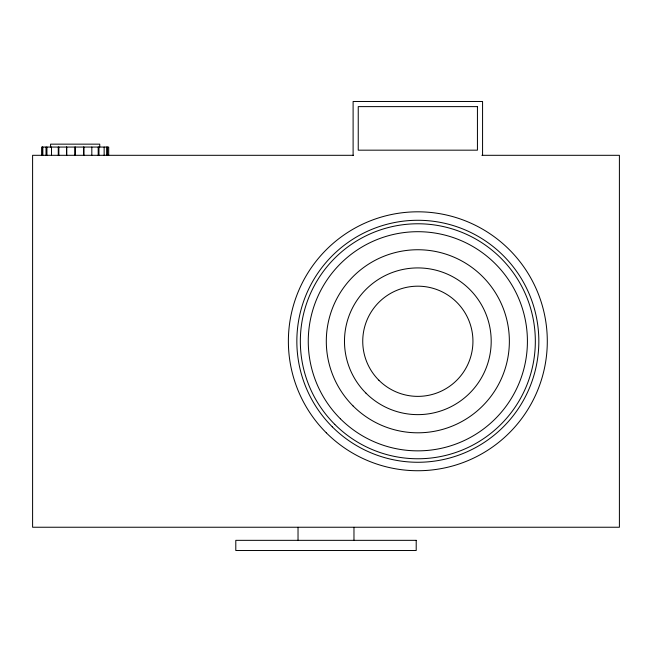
<?xml version="1.0" encoding="UTF-8"?>
<svg xmlns="http://www.w3.org/2000/svg" width="652" height="652" viewBox="0 0 652 652"><rect width="100%" height="100%" fill="white"/><g stroke="black" fill="none" stroke-linecap="round" stroke-linejoin="round"><path stroke-width="0.98" d="M353.506 155.306L32.6 155.306L32.6 527.24L619.4 527.24L619.4 155.306L481.869 155.306M482.57 155.306L482.57 101.484L353.107 101.484L353.107 155.306M353.971 527.329L353.971 540.337M298.029 527.329L298.029 540.337M108.697 155.306L108.697 147.059L41.598 147.059L41.598 155.306M107.588 147.059L107.588 155.306M106.626 147.059L106.626 155.306M104.141 147.059L104.141 155.306M99.74 147.059L99.74 144.149L50.563 144.149L50.563 147.059M98.965 147.059L98.965 155.306M98.191 147.059L98.191 155.306M91.818 147.059L91.818 155.306M83.953 147.059L83.953 155.306M83.586 147.059L83.586 155.306M75.151 147.059L75.151 155.306M75.021 147.059L75.021 155.306M66.716 147.059L66.716 155.306M66.585 147.059L66.585 155.306M58.859 147.059L58.859 155.306M58.264 147.059L58.264 155.306M51.516 147.059L51.516 155.306M46.928 147.059L46.928 155.306M46.031 147.059L46.031 155.306M42.779 147.059L42.779 155.306M42.559 147.059L42.559 155.306M477.435 106.618L358.241 106.618L358.241 150.172L477.435 150.172L477.435 106.618M416.204 540.337L235.796 540.337L235.796 550.516L416.204 550.516L416.204 540.337M326.293 432.814A129.463 129.463 0 0 0 542.888 374.778A129.463 129.463 0 0 0 384.33 216.219A129.463 129.463 0 0 0 326.293 432.814M334.753 424.354A117.499 117.499 0 0 0 531.331 371.681A117.499 117.499 0 0 0 387.427 227.776A117.499 117.499 0 0 0 334.753 424.354M340.352 418.763A109.585 109.585 0 0 0 523.686 369.635A109.585 109.585 0 0 0 389.472 235.429A109.585 109.585 0 0 0 340.352 418.763M353.115 405.992A91.524 91.524 0 0 0 506.245 364.965A91.524 91.524 0 0 0 394.15 252.862A91.524 91.524 0 0 0 353.115 405.992M365.968 393.148A73.358 73.358 0 0 0 488.698 360.263A73.358 73.358 0 0 0 398.853 270.417A73.358 73.358 0 0 0 365.968 393.148M378.877 380.238A55.102 55.102 0 0 0 471.062 355.536A55.102 55.102 0 0 0 403.58 288.054A55.102 55.102 0 0 0 378.877 380.238M332.284 426.832A120.995 120.995 0 0 0 534.713 372.585A120.995 120.995 0 0 0 386.522 224.402A120.995 120.995 0 0 0 332.284 426.832"/></g></svg>
